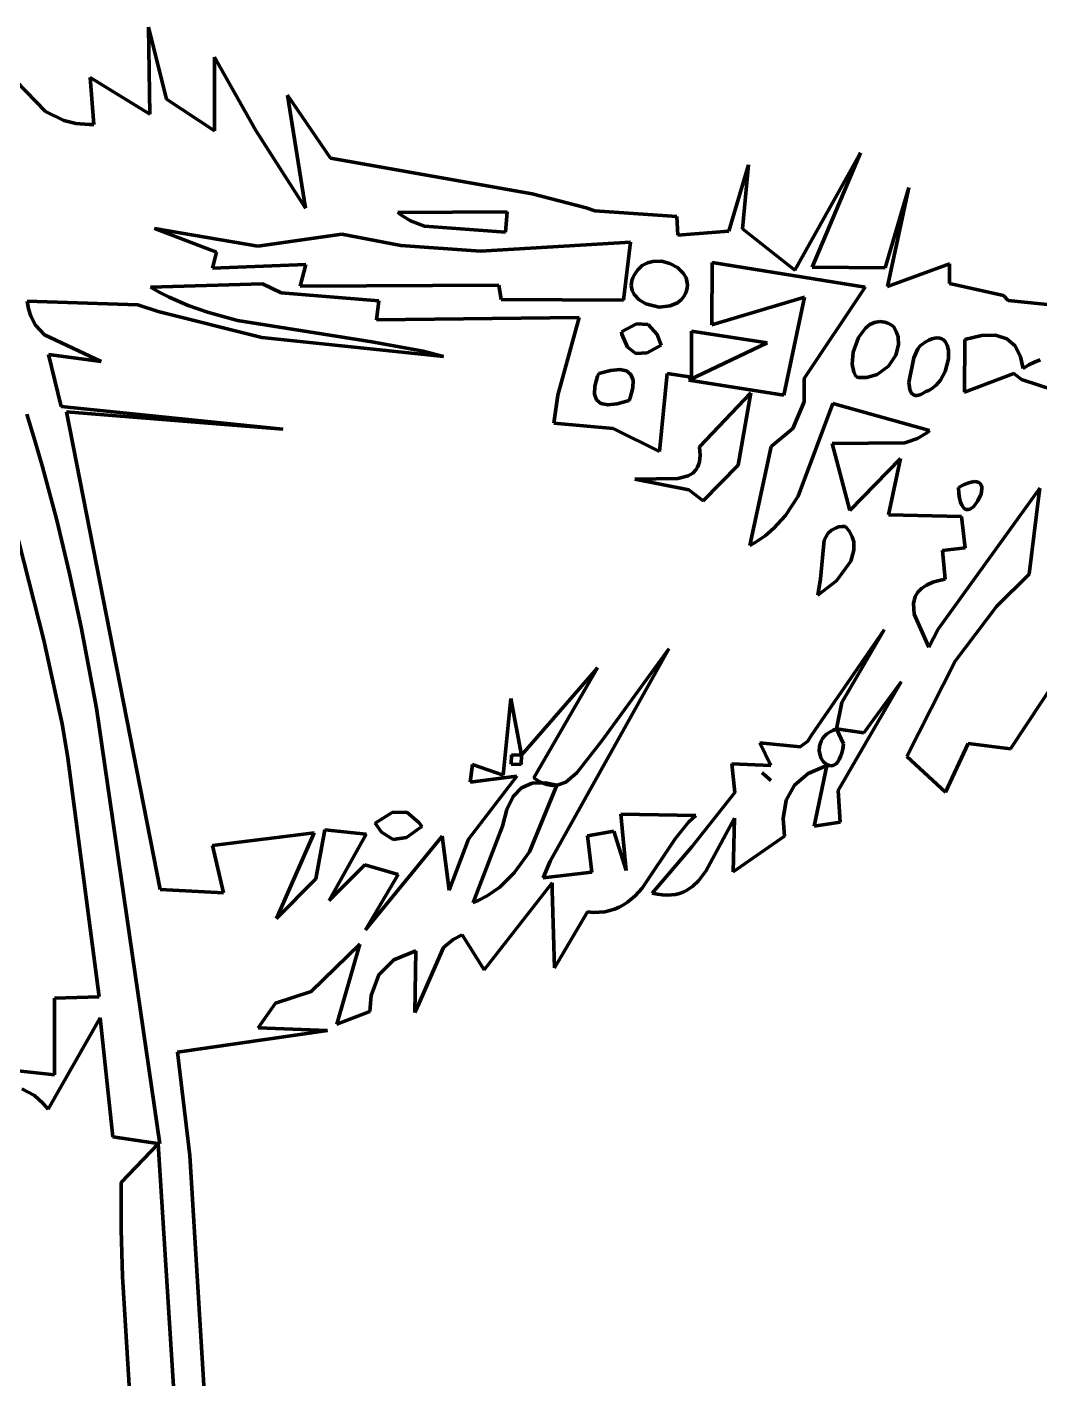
# Model space of a CAD drawing. Header units: millimetres. Extents: x 0 to 11, y 0 to 14.1.
# Drawn here: x 9.54 to 10.33, y 1.958 to 3.013 of the extents above; entities that cross this region are included whole.
import ezdxf

# ---------------------------------------------------------------- set-up
doc = ezdxf.new("R2010")
doc.units = ezdxf.units.MM
doc.layers.add('color#010101ff', color=7, linetype='CONTINUOUS', lineweight=100)
doc.layers.add('color#fefefeff', color=7, linetype='CONTINUOUS', lineweight=100)

msp = doc.modelspace()

# ---------------------------------------------------------------- linework, layer by layer
at = {"layer": 'color#010101ff'}
for p, q in [((9.6361, 2.9447), (9.6351, 3.0125)), ((9.6351, 3.0125), (9.6493, 2.9562)), ((9.5162, 2.9864), (9.5548, 2.9466)), ((9.6866, 2.9315), (9.6866, 2.9891)), ((9.6866, 2.9891), (9.7189, 2.9319)), ((9.5926, 2.9366), (9.5897, 2.9731)), ((9.5897, 2.9731), (9.6361, 2.9447)), ((9.6493, 2.9562), (9.6866, 2.9315)), ((9.7577, 2.8712), (9.7435, 2.9594)), ((9.7435, 2.9594), (9.7772, 2.9102)), ((9.5548, 2.9466), (9.5691, 2.9396)), ((9.5691, 2.9396), (9.5786, 2.9373)), ((9.5786, 2.9373), (9.589, 2.9365)), ((9.589, 2.9365), (9.5926, 2.9366)), ((9.7189, 2.9319), (9.7577, 2.8712)), ((10.1392, 2.8228), (10.1904, 2.9143)), ((10.1904, 2.9143), (10.1528, 2.8252)), ((9.7772, 2.9102), (9.9343, 2.8824)), ((10.0877, 2.8533), (10.1031, 2.905)), ((10.1031, 2.905), (10.0985, 2.8552)), ((9.9343, 2.8824), (9.9765, 2.8714)), ((10.2098, 2.8246), (10.2283, 2.8874)), ((10.2283, 2.8874), (10.2116, 2.8101)), ((9.9765, 2.8714), (9.9834, 2.8691)), ((9.9834, 2.8691), (10.0473, 2.8648)), ((9.9149, 2.8683), (9.8296, 2.868)), ((9.8296, 2.868), (9.832, 2.866)), ((9.832, 2.866), (9.8395, 2.8613)), ((9.8395, 2.8613), (9.8504, 2.8573)), ((9.9136, 2.8525), (9.9149, 2.8683)), ((10.0473, 2.8648), (10.0479, 2.8503)), ((9.6398, 2.8554), (9.6881, 2.8369)), ((9.7205, 2.8417), (9.6398, 2.8554)), ((9.7859, 2.8509), (9.7205, 2.8417)), ((9.8319, 2.8422), (9.7859, 2.8509)), ((9.8504, 2.8573), (9.9136, 2.8525)), ((10.0479, 2.8503), (10.0877, 2.8533)), ((10.0985, 2.8552), (10.1392, 2.8228)), ((9.6881, 2.8369), (9.685, 2.8244)), ((9.8942, 2.8376), (9.8319, 2.8422)), ((10.0111, 2.8448), (9.8942, 2.8376)), ((10.0057, 2.7994), (10.0111, 2.8448)), ((9.685, 2.8244), (9.758, 2.8273)), ((9.758, 2.8273), (9.7536, 2.8104)), ((10.0203, 2.8264), (10.0169, 2.8232)), ((10.0243, 2.8285), (10.0203, 2.8264)), ((10.0286, 2.8297), (10.0243, 2.8285)), ((10.0353, 2.8298), (10.0286, 2.8297)), ((10.0419, 2.8281), (10.0353, 2.8298)), ((10.0478, 2.8249), (10.0419, 2.8281)), ((10.0748, 2.8289), (10.0746, 2.7803)), ((10.1942, 2.8096), (10.0748, 2.8289)), ((10.2116, 2.8101), (10.2599, 2.8278)), ((10.2599, 2.8278), (10.2599, 2.8124)), ((10.0129, 2.8168), (10.0122, 2.8147)), ((10.014, 2.819), (10.0129, 2.8168)), ((10.0154, 2.8212), (10.014, 2.819)), ((10.0169, 2.8232), (10.0154, 2.8212)), ((10.0523, 2.8205), (10.0478, 2.8249)), ((10.0544, 2.817), (10.0523, 2.8205)), ((10.0554, 2.8131), (10.0544, 2.817)), ((10.1528, 2.8252), (10.2098, 2.8246)), ((9.724, 2.8122), (9.6368, 2.8096)), ((9.6368, 2.8096), (9.6439, 2.8055)), ((9.6439, 2.8055), (9.6512, 2.8018)), ((9.7387, 2.8053), (9.724, 2.8122)), ((9.8148, 2.799), (9.7387, 2.8053)), ((9.7536, 2.8104), (9.9083, 2.8113)), ((9.9083, 2.8113), (9.9103, 2.7999)), ((10.0118, 2.8127), (10.0117, 2.8108)), ((10.0117, 2.8108), (10.0123, 2.8071)), ((10.0122, 2.8147), (10.0118, 2.8127)), ((10.0123, 2.8071), (10.0139, 2.8039)), ((10.0539, 2.8046), (10.0548, 2.8068)), ((10.0548, 2.8068), (10.0553, 2.809)), ((10.0553, 2.809), (10.0555, 2.8111)), ((10.0555, 2.8111), (10.0554, 2.8131)), ((10.1465, 2.7383), (10.1942, 2.8096)), ((10.2599, 2.8124), (10.3019, 2.8032)), ((9.6268, 2.7959), (9.5406, 2.7987)), ((9.5406, 2.7987), (9.5416, 2.7926)), ((9.6426, 2.7907), (9.6268, 2.7959)), ((9.6512, 2.8018), (9.666, 2.7954)), ((9.666, 2.7954), (9.6812, 2.79)), ((9.8129, 2.7841), (9.8148, 2.799)), ((9.9103, 2.7999), (10.0057, 2.7994)), ((10.0139, 2.8039), (10.0178, 2.7997)), ((10.0178, 2.7997), (10.0231, 2.7966)), ((10.0231, 2.7966), (10.0335, 2.7941)), ((10.0335, 2.7941), (10.042, 2.795)), ((10.042, 2.795), (10.0477, 2.7975)), ((10.0477, 2.7975), (10.0509, 2.8001)), ((10.0509, 2.8001), (10.0526, 2.8024)), ((10.0526, 2.8024), (10.0539, 2.8046)), ((10.0746, 2.7803), (10.1468, 2.8018)), ((10.1468, 2.8018), (10.1308, 2.7255)), ((10.3019, 2.8032), (10.3057, 2.7993)), ((10.3057, 2.7993), (10.3439, 2.7953)), ((9.5416, 2.7926), (9.5433, 2.7871)), ((9.5433, 2.7871), (9.5471, 2.7801)), ((9.7237, 2.7704), (9.6426, 2.7907)), ((9.6812, 2.79), (9.7045, 2.7835)), ((9.9711, 2.786), (9.8129, 2.7841)), ((9.9544, 2.7255), (9.9711, 2.786)), ((9.5471, 2.7801), (9.554, 2.7724)), ((9.7045, 2.7835), (9.8094, 2.7671)), ((10.0157, 2.7811), (10.004, 2.7748)), ((10.004, 2.7748), (10.0044, 2.7729)), ((10.0249, 2.7804), (10.0157, 2.7811)), ((10.0318, 2.7727), (10.0249, 2.7804)), ((10.1176, 2.7661), (10.0586, 2.7754)), ((10.0586, 2.7754), (10.0587, 2.7393)), ((10.1945, 2.7777), (10.189, 2.7704)), ((10.1979, 2.7804), (10.1945, 2.7777)), ((10.2015, 2.7821), (10.1979, 2.7804)), ((10.2055, 2.7828), (10.2015, 2.7821)), ((10.2075, 2.7827), (10.2055, 2.7828)), ((10.2096, 2.7823), (10.2075, 2.7827)), ((10.2117, 2.7816), (10.2096, 2.7823)), ((10.2139, 2.7804), (10.2117, 2.7816)), ((10.2161, 2.7789), (10.2139, 2.7804)), ((10.2184, 2.775), (10.2161, 2.7789)), ((10.2198, 2.7709), (10.2184, 2.775)), ((9.554, 2.7724), (9.5984, 2.7516)), ((9.8652, 2.7556), (9.7237, 2.7704)), ((9.8094, 2.7671), (9.8495, 2.7596)), ((10.0044, 2.7729), (10.0088, 2.7627)), ((10.024, 2.7585), (10.0349, 2.7644)), ((10.0349, 2.7644), (10.0318, 2.7727)), ((10.0566, 2.737), (10.1176, 2.7661)), ((10.189, 2.7704), (10.1847, 2.759)), ((10.2181, 2.7566), (10.2202, 2.7646)), ((10.2202, 2.7646), (10.2198, 2.7709)), ((10.2371, 2.7638), (10.2353, 2.7615)), ((10.238, 2.7646), (10.2371, 2.7638)), ((10.2409, 2.7666), (10.238, 2.7646)), ((10.2437, 2.7682), (10.2409, 2.7666)), ((10.2461, 2.7692), (10.2437, 2.7682)), ((10.2484, 2.7698), (10.2461, 2.7692)), ((10.2504, 2.77), (10.2484, 2.7698)), ((10.2523, 2.7699), (10.2504, 2.77)), ((10.2539, 2.7693), (10.2523, 2.7699)), ((10.2552, 2.7685), (10.2539, 2.7693)), ((10.2564, 2.7673), (10.2552, 2.7685)), ((10.2581, 2.7643), (10.2564, 2.7673)), ((10.259, 2.7604), (10.2581, 2.7643)), ((10.2719, 2.7687), (10.2716, 2.7278)), ((10.2849, 2.7718), (10.2719, 2.7687)), ((10.2958, 2.7721), (10.2849, 2.7718)), ((10.3045, 2.7694), (10.2958, 2.7721)), ((10.311, 2.7638), (10.3045, 2.7694)), ((10.3154, 2.7552), (10.311, 2.7638)), ((9.5984, 2.7516), (9.5573, 2.7572)), ((9.5573, 2.7572), (9.567, 2.7165)), ((9.8495, 2.7596), (9.8652, 2.7556)), ((10.0088, 2.7627), (10.0153, 2.7579)), ((10.0153, 2.7579), (10.024, 2.7585)), ((10.1847, 2.759), (10.1839, 2.7496)), ((10.2122, 2.7479), (10.2181, 2.7566)), ((10.2321, 2.7545), (10.2283, 2.7352)), ((10.2353, 2.7615), (10.2321, 2.7545)), ((10.2565, 2.7438), (10.259, 2.7536)), ((10.259, 2.7536), (10.259, 2.7604)), ((10.3173, 2.7463), (10.3154, 2.7552)), ((10.3305, 2.7529), (10.3261, 2.7512)), ((9.9863, 2.7424), (9.9854, 2.7402)), ((9.9954, 2.7447), (9.9863, 2.7424)), ((10.0027, 2.7454), (9.9954, 2.7447)), ((10.008, 2.7443), (10.0027, 2.7454)), ((10.0115, 2.7416), (10.008, 2.7443)), ((10.0396, 2.7423), (10.0336, 2.6814)), ((10.0587, 2.7393), (10.0396, 2.7423)), ((10.1839, 2.7496), (10.1852, 2.7432)), ((10.1852, 2.7432), (10.187, 2.7396)), ((10.2035, 2.7416), (10.2122, 2.7479)), ((10.2528, 2.737), (10.2565, 2.7438)), ((10.2716, 2.7278), (10.31, 2.7423)), ((10.31, 2.7423), (10.3161, 2.7375)), ((10.3217, 2.749), (10.3173, 2.7463)), ((10.3261, 2.7512), (10.3217, 2.749)), ((9.9833, 2.7323), (9.983, 2.7261)), ((9.9854, 2.7402), (9.9833, 2.7323)), ((10.0132, 2.7372), (10.0115, 2.7416)), ((10.0129, 2.7311), (10.0132, 2.7372)), ((10.1308, 2.7255), (10.0566, 2.737)), ((10.1466, 2.7202), (10.1465, 2.7383)), ((10.187, 2.7396), (10.1891, 2.7391)), ((10.1891, 2.7391), (10.1954, 2.7391)), ((10.1954, 2.7391), (10.2035, 2.7416)), ((10.2283, 2.7352), (10.229, 2.7299)), ((10.2458, 2.7302), (10.2496, 2.7332)), ((10.2496, 2.7332), (10.2528, 2.737)), ((10.3161, 2.7375), (10.3543, 2.7251)), ((9.504, 2.7287), (9.5536, 2.5342)), ((9.9513, 2.7036), (9.9544, 2.7255)), ((9.983, 2.7261), (9.9846, 2.7217)), ((9.9846, 2.7217), (9.9881, 2.7189)), ((10.0008, 2.7186), (10.01, 2.7211)), ((10.01, 2.7211), (10.0108, 2.7233)), ((10.0108, 2.7233), (10.0129, 2.7311)), ((10.0648, 2.6851), (10.105, 2.7271)), ((10.105, 2.7271), (10.0952, 2.6709)), ((10.229, 2.7299), (10.2301, 2.7273)), ((10.2301, 2.7273), (10.2318, 2.7256)), ((10.2318, 2.7256), (10.233, 2.7252)), ((10.233, 2.7252), (10.2343, 2.7251)), ((10.2343, 2.7251), (10.2358, 2.7253)), ((10.2358, 2.7253), (10.2375, 2.7259)), ((10.2375, 2.7259), (10.2394, 2.7269)), ((10.2394, 2.7269), (10.2415, 2.7282)), ((10.2415, 2.7282), (10.2438, 2.7291)), ((10.2438, 2.7291), (10.2458, 2.7302)), ((9.5466, 2.69), (9.5403, 2.7105)), ((9.567, 2.7165), (9.7399, 2.6989)), ((9.7399, 2.6989), (9.5713, 2.7123)), ((9.5713, 2.7123), (9.6443, 2.3397)), ((9.9881, 2.7189), (9.9935, 2.7179)), ((9.9935, 2.7179), (10.0008, 2.7186)), ((10.1378, 2.6994), (10.1466, 2.7202)), ((10.1688, 2.7189), (10.1418, 2.6465)), ((10.2443, 2.6977), (10.1688, 2.7189)), ((9.9976, 2.6993), (9.9513, 2.7036)), ((9.5526, 2.6694), (9.5466, 2.69)), ((10.0336, 2.6814), (9.9976, 2.6993)), ((10.1208, 2.6853), (10.1378, 2.6994)), ((10.225, 2.6883), (10.235, 2.6916)), ((10.235, 2.6916), (10.2421, 2.6959)), ((10.2421, 2.6959), (10.2443, 2.6977)), ((10.0652, 2.6817), (10.0648, 2.6851)), ((10.0654, 2.6786), (10.0652, 2.6817)), ((10.1041, 2.608), (10.1208, 2.6853)), ((10.1683, 2.6878), (10.225, 2.6883)), ((10.1822, 2.6354), (10.1683, 2.6878)), ((9.5637, 2.6279), (9.5526, 2.6694)), ((10.0623, 2.6673), (10.0634, 2.6691)), ((10.0634, 2.6691), (10.0642, 2.671)), ((10.0642, 2.671), (10.0648, 2.6733)), ((10.0648, 2.6733), (10.0652, 2.6758)), ((10.0652, 2.6758), (10.0654, 2.6786)), ((10.0952, 2.6709), (10.0678, 2.643)), ((10.2216, 2.6761), (10.1822, 2.6354)), ((10.2123, 2.6321), (10.2216, 2.6761)), ((10.0145, 2.6599), (10.0479, 2.6603)), ((10.0567, 2.6516), (10.0145, 2.6599)), ((10.0479, 2.6603), (10.0562, 2.6625)), ((10.0562, 2.6625), (10.0596, 2.6645)), ((10.0596, 2.6645), (10.0623, 2.6673)), ((10.2769, 2.6576), (10.2741, 2.6568)), ((10.2793, 2.658), (10.2769, 2.6576)), ((10.2812, 2.6579), (10.2793, 2.658)), ((10.2827, 2.6573), (10.2812, 2.6579)), ((10.0678, 2.643), (10.0567, 2.6516)), ((10.3304, 2.6529), (10.251, 2.5428)), ((10.2708, 2.6554), (10.2669, 2.6533)), ((10.2669, 2.6533), (10.2672, 2.6488)), ((10.2672, 2.6488), (10.2678, 2.645)), ((10.2741, 2.6568), (10.2708, 2.6554)), ((10.2821, 2.6429), (10.2845, 2.6485)), ((10.2838, 2.6565), (10.2827, 2.6573)), ((10.2845, 2.6553), (10.2838, 2.6565)), ((10.285, 2.6538), (10.2845, 2.6553)), ((10.2845, 2.6485), (10.2851, 2.6522)), ((10.2851, 2.6522), (10.285, 2.6538)), ((10.322, 2.5857), (10.3297, 2.6472)), ((10.3297, 2.6472), (10.3304, 2.6529)), ((10.1418, 2.6465), (10.132, 2.6316)), ((10.2678, 2.645), (10.2685, 2.6419)), ((10.2685, 2.6419), (10.2695, 2.6396)), ((10.2695, 2.6396), (10.2706, 2.6379)), ((10.2706, 2.6379), (10.2717, 2.6368)), ((10.2717, 2.6368), (10.273, 2.6362)), ((10.2744, 2.6362), (10.2757, 2.6365)), ((10.2757, 2.6365), (10.2771, 2.6372)), ((10.2771, 2.6372), (10.2785, 2.6383)), ((10.2785, 2.6383), (10.2821, 2.6429)), ((9.5737, 2.5863), (9.5637, 2.6279)), ((10.132, 2.6316), (10.123, 2.6217)), ((10.2692, 2.6307), (10.2123, 2.6321)), ((10.272, 2.6064), (10.2692, 2.6307)), ((10.273, 2.6362), (10.2744, 2.6362)), ((10.1161, 2.6157), (10.1083, 2.6104)), ((10.123, 2.6217), (10.1161, 2.6157)), ((10.1622, 2.6124), (10.1651, 2.6175)), ((10.1651, 2.6175), (10.1679, 2.6201)), ((10.1679, 2.6201), (10.1715, 2.622)), ((10.1715, 2.622), (10.1737, 2.6226)), ((10.1737, 2.6226), (10.1761, 2.6229)), ((10.1761, 2.6229), (10.1788, 2.623)), ((10.1788, 2.623), (10.1819, 2.6191)), ((10.1819, 2.6191), (10.184, 2.615)), ((10.1083, 2.6104), (10.1041, 2.608)), ((10.1592, 2.582), (10.1622, 2.6124)), ((10.184, 2.615), (10.1852, 2.6109)), ((10.1852, 2.6109), (10.1853, 2.6045)), ((10.2545, 2.6041), (10.272, 2.6064)), ((10.4162, 2.6137), (10.3074, 2.4496)), ((10.1829, 2.596), (10.1719, 2.5805)), ((10.1853, 2.6045), (10.1829, 2.596)), ((10.2565, 2.5819), (10.2545, 2.6041)), ((9.5827, 2.5444), (9.5737, 2.5863)), ((10.2965, 2.5606), (10.322, 2.5857)), ((10.1571, 2.5694), (10.1592, 2.582)), ((10.1719, 2.5805), (10.1571, 2.5694)), ((10.2351, 2.5717), (10.238, 2.5747)), ((10.238, 2.5747), (10.2419, 2.5773)), ((10.2419, 2.5773), (10.2468, 2.5795)), ((10.2468, 2.5795), (10.2498, 2.5804)), ((10.2498, 2.5804), (10.253, 2.5812)), ((10.253, 2.5812), (10.2565, 2.5819)), ((10.2318, 2.5628), (10.2331, 2.5684)), ((10.2324, 2.5545), (10.2318, 2.5628)), ((10.2331, 2.5684), (10.2351, 2.5717)), ((10.2438, 2.5288), (10.2324, 2.5545)), ((10.2642, 2.5179), (10.2965, 2.5606)), ((9.5947, 2.4812), (9.5827, 2.5444)), ((10.1523, 2.4602), (10.2089, 2.5422)), ((10.2089, 2.5422), (10.1759, 2.4857)), ((10.251, 2.5428), (10.2438, 2.5288)), ((9.5536, 2.5342), (9.5679, 2.4689)), ((10.041, 2.5274), (9.9484, 2.3619)), ((9.9888, 2.4557), (10.041, 2.5274)), ((9.9262, 2.4446), (9.9853, 2.5128)), ((9.9853, 2.5128), (9.9357, 2.4268)), ((10.2266, 2.4434), (10.2642, 2.5179)), ((10.2221, 2.5018), (10.173, 2.4169)), ((10.1931, 2.4619), (10.2221, 2.5018)), ((9.644, 2.1413), (9.5947, 2.4812)), ((9.9119, 2.4289), (9.9178, 2.4887)), ((9.9178, 2.4887), (9.9262, 2.4446)), ((10.1759, 2.4857), (10.1719, 2.465)), ((9.5679, 2.4689), (9.5724, 2.4425)), ((10.1494, 2.4556), (10.1523, 2.4602)), ((10.1609, 2.4575), (10.1598, 2.4556)), ((10.1623, 2.4593), (10.1609, 2.4575)), ((10.1641, 2.4609), (10.1623, 2.4593)), ((10.1663, 2.4625), (10.1641, 2.4609)), ((10.1689, 2.4638), (10.1663, 2.4625)), ((10.1719, 2.465), (10.1689, 2.4638)), ((10.1773, 2.4533), (10.1719, 2.465)), ((10.1719, 2.465), (10.1931, 2.4619)), ((9.9693, 2.4309), (9.9888, 2.4557)), ((10.1205, 2.4364), (10.112, 2.4543)), ((10.112, 2.4543), (10.1434, 2.4511)), ((10.1434, 2.4511), (10.1494, 2.4556)), ((10.1585, 2.4517), (10.1582, 2.4479)), ((10.1582, 2.4479), (10.1596, 2.4425)), ((10.1598, 2.4556), (10.1585, 2.4517)), ((10.1759, 2.4462), (10.1767, 2.4494)), ((10.1767, 2.4494), (10.1773, 2.4533)), ((10.2745, 2.4536), (10.2568, 2.4158)), ((10.3074, 2.4496), (10.2745, 2.4536)), ((9.5724, 2.4425), (9.5968, 2.2561)), ((9.886, 2.4234), (9.888, 2.4373)), ((9.888, 2.4373), (9.9119, 2.4289)), ((9.9183, 2.4447), (9.918, 2.4376)), ((9.918, 2.4376), (9.9259, 2.4373)), ((9.9262, 2.4446), (9.9183, 2.4447)), ((9.9259, 2.4373), (9.9262, 2.4446)), ((10.0926, 2.4154), (10.0901, 2.4379)), ((10.0901, 2.4379), (10.1205, 2.4364)), ((10.1643, 2.4366), (10.1497, 2.4302)), ((10.1544, 2.3893), (10.1643, 2.4366)), ((10.1596, 2.4425), (10.1613, 2.4396)), ((10.1613, 2.4396), (10.1636, 2.4375)), ((10.1636, 2.4375), (10.1661, 2.4364)), ((10.1661, 2.4364), (10.1674, 2.4362)), ((10.1674, 2.4362), (10.1688, 2.4364)), ((10.1688, 2.4364), (10.1701, 2.437)), ((10.1701, 2.437), (10.1714, 2.4379)), ((10.1714, 2.4379), (10.1727, 2.4393)), ((10.1727, 2.4393), (10.1738, 2.4411)), ((10.1738, 2.4411), (10.1749, 2.4434)), ((10.1749, 2.4434), (10.1759, 2.4462)), ((10.2568, 2.4158), (10.2266, 2.4434)), ((9.8847, 2.3791), (9.9224, 2.4283)), ((9.9224, 2.4283), (9.886, 2.4234)), ((9.9357, 2.4268), (9.9384, 2.425)), ((9.9606, 2.4236), (9.9693, 2.4309)), ((10.1137, 2.4308), (10.1163, 2.4286)), ((10.1206, 2.4249), (10.1137, 2.4308)), ((10.1163, 2.4286), (10.1206, 2.4249)), ((10.1497, 2.4302), (10.1391, 2.4211)), ((9.9262, 2.419), (9.9196, 2.4122)), ((9.9345, 2.4226), (9.9262, 2.419)), ((9.9323, 2.3692), (9.9537, 2.4211)), ((9.9445, 2.423), (9.9345, 2.4226)), ((9.9384, 2.425), (9.941, 2.4235)), ((9.941, 2.4235), (9.9434, 2.4224)), ((9.9434, 2.4224), (9.9458, 2.4216)), ((9.9537, 2.4211), (9.9445, 2.423)), ((9.9458, 2.4216), (9.9504, 2.4209)), ((9.9504, 2.4209), (9.9547, 2.4213)), ((9.9547, 2.4213), (9.9606, 2.4236)), ((10.059, 2.373), (10.0926, 2.4154)), ((10.1391, 2.4211), (10.1326, 2.4095)), ((10.173, 2.4169), (10.1747, 2.3924)), ((9.9196, 2.4122), (9.9147, 2.4023)), ((10.1326, 2.4095), (10.1301, 2.3952)), ((9.812, 2.3915), (9.8251, 2.3999)), ((9.8251, 2.3999), (9.8366, 2.4)), ((9.8366, 2.4), (9.8464, 2.3919)), ((9.9147, 2.4023), (9.9114, 2.3893)), ((10.0078, 2.3545), (10.0036, 2.3985)), ((10.0036, 2.3985), (10.0621, 2.3976)), ((10.0621, 2.3976), (10.0563, 2.3922)), ((10.0921, 2.3955), (10.0698, 2.3541)), ((10.0912, 2.3535), (10.0921, 2.3955)), ((10.1301, 2.3952), (10.1311, 2.3813)), ((9.6851, 2.3741), (9.7644, 2.3841)), ((9.7644, 2.3841), (9.735, 2.3172)), ((9.7656, 2.348), (9.7727, 2.3863)), ((9.7727, 2.3863), (9.8049, 2.383)), ((9.8169, 2.3844), (9.812, 2.3915)), ((9.826, 2.3788), (9.8169, 2.3844)), ((9.8483, 2.3889), (9.8365, 2.3803)), ((9.8464, 2.3919), (9.8483, 2.3889)), ((9.9114, 2.3893), (9.8884, 2.3297)), ((9.9777, 2.3816), (9.998, 2.3853)), ((9.998, 2.3853), (10.0078, 2.3545)), ((10.0563, 2.3922), (10.046, 2.3794)), ((10.1747, 2.3924), (10.1544, 2.3893)), ((9.6936, 2.3373), (9.6851, 2.3741)), ((9.8049, 2.383), (9.7761, 2.3311)), ((9.8044, 2.3083), (9.8641, 2.3815)), ((9.8365, 2.3803), (9.826, 2.3788)), ((9.8641, 2.3815), (9.8696, 2.3393)), ((9.8696, 2.3393), (9.8847, 2.3791)), ((9.9809, 2.3533), (9.9777, 2.3816)), ((10.046, 2.3794), (10.0201, 2.3407)), ((10.028, 2.337), (10.059, 2.373)), ((10.1311, 2.3813), (10.0912, 2.3535)), ((9.9205, 2.3528), (9.9323, 2.3692)), ((9.7761, 2.3311), (9.8039, 2.3589)), ((9.8039, 2.3589), (9.8299, 2.3516)), ((9.9092, 2.3417), (9.9205, 2.3528)), ((9.9484, 2.3619), (9.943, 2.3489)), ((9.943, 2.3489), (9.9809, 2.3533)), ((10.0698, 2.3541), (10.0641, 2.3466)), ((9.735, 2.3172), (9.7656, 2.348)), ((9.8299, 2.3516), (9.8044, 2.3083)), ((9.9499, 2.3449), (9.897, 2.277)), ((9.8994, 2.3349), (9.9092, 2.3417)), ((9.95, 2.3392), (9.9499, 2.3449)), ((10.0597, 2.3424), (10.0549, 2.3391)), ((10.0641, 2.3466), (10.0597, 2.3424)), ((9.6443, 2.3397), (9.6936, 2.3373)), ((9.8884, 2.3297), (9.8922, 2.3312)), ((9.8922, 2.3312), (9.8994, 2.3349)), ((9.9518, 2.2786), (9.95, 2.3392)), ((10.0147, 2.3349), (10.0088, 2.33)), ((10.0201, 2.3407), (10.0147, 2.3349)), ((10.0321, 2.3361), (10.028, 2.337)), ((10.036, 2.3355), (10.0321, 2.3361)), ((10.0396, 2.3353), (10.036, 2.3355)), ((10.0431, 2.3355), (10.0396, 2.3353)), ((10.0463, 2.336), (10.0431, 2.3355)), ((10.0493, 2.3367), (10.0463, 2.336)), ((10.0522, 2.3378), (10.0493, 2.3367)), ((10.0549, 2.3391), (10.0522, 2.3378)), ((9.9776, 2.3223), (9.9518, 2.2786)), ((9.9823, 2.3219), (9.9776, 2.3223)), ((9.9868, 2.322), (9.9823, 2.3219)), ((9.991, 2.3224), (9.9868, 2.322)), ((9.9949, 2.3233), (9.991, 2.3224)), ((9.9987, 2.3245), (9.9949, 2.3233)), ((10.0022, 2.326), (9.9987, 2.3245)), ((10.0056, 2.3278), (10.0022, 2.326)), ((10.0088, 2.33), (10.0056, 2.3278)), ((9.8728, 2.3009), (9.8653, 2.2944)), ((9.8799, 2.3045), (9.8728, 2.3009)), ((9.897, 2.277), (9.8799, 2.3045)), ((9.8001, 2.2971), (9.7621, 2.2601)), ((9.782, 2.2346), (9.8001, 2.2971)), ((9.8436, 2.292), (9.8264, 2.2849)), ((9.8429, 2.2437), (9.8436, 2.292)), ((9.8653, 2.2944), (9.8459, 2.2506)), ((9.8264, 2.2849), (9.8148, 2.2733)), ((9.8148, 2.2733), (9.8088, 2.2571)), ((9.7621, 2.2601), (9.7343, 2.2512)), ((9.8088, 2.2571), (9.8079, 2.2447)), ((9.562, 2.2549), (9.5619, 2.1952)), ((9.5968, 2.2561), (9.562, 2.2549)), ((9.7343, 2.2512), (9.7207, 2.2318)), ((9.8459, 2.2506), (9.8429, 2.2437)), ((9.5569, 2.1685), (9.5976, 2.2397)), ((9.5976, 2.2397), (9.6074, 2.1469)), ((9.8079, 2.2447), (9.782, 2.2346)), ((9.7749, 2.2298), (9.6577, 2.2128)), ((9.7207, 2.2318), (9.7749, 2.2298)), ((9.5619, 2.1952), (9.4525, 2.2071)), ((9.6577, 2.2128), (9.6675, 2.1322)), ((9.5363, 2.1843), (9.5462, 2.179)), ((9.5462, 2.179), (9.5528, 2.1732)), ((9.5528, 2.1732), (9.5569, 2.1685)), ((9.6074, 2.1469), (9.644, 2.1413)), ((9.6426, 2.1415), (9.6139, 2.1112)), ((9.6582, 1.8961), (9.6426, 2.1415)), ((9.6675, 2.1322), (9.6864, 1.8218)), ((9.6139, 2.1112), (9.6139, 2.0746)), ((9.6139, 2.0746), (9.615, 2.0378)), ((9.615, 2.0378), (9.6263, 1.8529))]:
    msp.add_line(p, q, dxfattribs=at)
at = {"layer": 'color#fefefeff'}
for p, q in [((9.6493, 2.9562), (9.6351, 3.0125)), ((9.6351, 3.0125), (9.6361, 2.9447)), ((9.5548, 2.9466), (9.5162, 2.9864)), ((9.7189, 2.9319), (9.6866, 2.9891)), ((9.6866, 2.9891), (9.6866, 2.9315)), ((9.6361, 2.9447), (9.5897, 2.9731)), ((9.5897, 2.9731), (9.5926, 2.9366)), ((9.6866, 2.9315), (9.6493, 2.9562)), ((9.7772, 2.9102), (9.7435, 2.9594)), ((9.7435, 2.9594), (9.7577, 2.8712)), ((9.5691, 2.9396), (9.5548, 2.9466)), ((9.5786, 2.9373), (9.5691, 2.9396)), ((9.589, 2.9365), (9.5786, 2.9373)), ((9.5926, 2.9366), (9.589, 2.9365)), ((9.7577, 2.8712), (9.7189, 2.9319)), ((10.1904, 2.9143), (10.1392, 2.8228)), ((10.1528, 2.8252), (10.1904, 2.9143)), ((9.9343, 2.8824), (9.7772, 2.9102)), ((10.1031, 2.905), (10.0877, 2.8533)), ((10.0985, 2.8552), (10.1031, 2.905)), ((9.9765, 2.8714), (9.9343, 2.8824)), ((10.2283, 2.8874), (10.2098, 2.8246)), ((10.2116, 2.8101), (10.2283, 2.8874)), ((9.9834, 2.8691), (9.9765, 2.8714)), ((10.0473, 2.8648), (9.9834, 2.8691)), ((9.8296, 2.868), (9.9149, 2.8683)), ((9.832, 2.866), (9.8296, 2.868)), ((9.8395, 2.8613), (9.832, 2.866)), ((9.8504, 2.8573), (9.8395, 2.8613)), ((9.9149, 2.8683), (9.9136, 2.8525)), ((10.0479, 2.8503), (10.0473, 2.8648)), ((9.6398, 2.8554), (9.7205, 2.8417)), ((9.6881, 2.8369), (9.6398, 2.8554)), ((9.7205, 2.8417), (9.7859, 2.8509)), ((9.7859, 2.8509), (9.8319, 2.8422)), ((9.9136, 2.8525), (9.8504, 2.8573)), ((10.0877, 2.8533), (10.0479, 2.8503)), ((10.1392, 2.8228), (10.0985, 2.8552)), ((9.685, 2.8244), (9.6881, 2.8369)), ((9.8319, 2.8422), (9.8942, 2.8376)), ((9.8942, 2.8376), (10.0111, 2.8448)), ((10.0111, 2.8448), (10.0057, 2.7994)), ((9.758, 2.8273), (9.685, 2.8244)), ((9.7536, 2.8104), (9.758, 2.8273)), ((10.0169, 2.8232), (10.0203, 2.8264)), ((10.0203, 2.8264), (10.0243, 2.8285)), ((10.0243, 2.8285), (10.0286, 2.8297)), ((10.0286, 2.8297), (10.0353, 2.8298)), ((10.0353, 2.8298), (10.0419, 2.8281)), ((10.0419, 2.8281), (10.0478, 2.8249)), ((10.0746, 2.7803), (10.0748, 2.8289)), ((10.0748, 2.8289), (10.1942, 2.8096)), ((10.2599, 2.8278), (10.2116, 2.8101)), ((10.2599, 2.8124), (10.2599, 2.8278)), ((10.0122, 2.8147), (10.0129, 2.8168)), ((10.0129, 2.8168), (10.014, 2.819)), ((10.014, 2.819), (10.0154, 2.8212)), ((10.0154, 2.8212), (10.0169, 2.8232)), ((10.0478, 2.8249), (10.0523, 2.8205)), ((10.0523, 2.8205), (10.0544, 2.817)), ((10.0544, 2.817), (10.0554, 2.8131)), ((10.2098, 2.8246), (10.1528, 2.8252)), ((9.6368, 2.8096), (9.724, 2.8122)), ((9.6439, 2.8055), (9.6368, 2.8096)), ((9.6512, 2.8018), (9.6439, 2.8055)), ((9.724, 2.8122), (9.7387, 2.8053)), ((9.7387, 2.8053), (9.8148, 2.799)), ((9.9083, 2.8113), (9.7536, 2.8104)), ((9.9103, 2.7999), (9.9083, 2.8113)), ((10.0117, 2.8108), (10.0118, 2.8127)), ((10.0123, 2.8071), (10.0117, 2.8108)), ((10.0118, 2.8127), (10.0122, 2.8147)), ((10.0139, 2.8039), (10.0123, 2.8071)), ((10.0548, 2.8068), (10.0539, 2.8046)), ((10.0553, 2.809), (10.0548, 2.8068)), ((10.0555, 2.8111), (10.0553, 2.809)), ((10.0554, 2.8131), (10.0555, 2.8111)), ((10.1942, 2.8096), (10.1465, 2.7383)), ((10.3019, 2.8032), (10.2599, 2.8124)), ((9.5416, 2.7926), (9.5406, 2.7987)), ((9.5406, 2.7987), (9.6268, 2.7959)), ((9.6268, 2.7959), (9.6426, 2.7907)), ((9.666, 2.7954), (9.6512, 2.8018)), ((9.6812, 2.79), (9.666, 2.7954)), ((9.8148, 2.799), (9.8129, 2.7841)), ((10.0057, 2.7994), (9.9103, 2.7999)), ((10.0178, 2.7997), (10.0139, 2.8039)), ((10.0231, 2.7966), (10.0178, 2.7997)), ((10.0335, 2.7941), (10.0231, 2.7966)), ((10.042, 2.795), (10.0335, 2.7941)), ((10.0477, 2.7975), (10.042, 2.795)), ((10.0509, 2.8001), (10.0477, 2.7975)), ((10.0526, 2.8024), (10.0509, 2.8001)), ((10.0539, 2.8046), (10.0526, 2.8024)), ((10.1468, 2.8018), (10.0746, 2.7803)), ((10.1308, 2.7255), (10.1468, 2.8018)), ((10.3057, 2.7993), (10.3019, 2.8032)), ((10.3439, 2.7953), (10.3057, 2.7993)), ((9.5433, 2.7871), (9.5416, 2.7926)), ((9.5471, 2.7801), (9.5433, 2.7871)), ((9.6426, 2.7907), (9.7237, 2.7704)), ((9.7045, 2.7835), (9.6812, 2.79)), ((9.8129, 2.7841), (9.9711, 2.786)), ((9.9711, 2.786), (9.9544, 2.7255)), ((9.554, 2.7724), (9.5471, 2.7801)), ((9.8094, 2.7671), (9.7045, 2.7835)), ((10.004, 2.7748), (10.0157, 2.7811)), ((10.0044, 2.7729), (10.004, 2.7748)), ((10.0157, 2.7811), (10.0249, 2.7804)), ((10.0249, 2.7804), (10.0318, 2.7727)), ((10.0587, 2.7393), (10.0586, 2.7754)), ((10.0586, 2.7754), (10.1176, 2.7661)), ((10.189, 2.7704), (10.1945, 2.7777)), ((10.1945, 2.7777), (10.1979, 2.7804)), ((10.1979, 2.7804), (10.2015, 2.7821)), ((10.2015, 2.7821), (10.2055, 2.7828)), ((10.2055, 2.7828), (10.2075, 2.7827)), ((10.2075, 2.7827), (10.2096, 2.7823)), ((10.2096, 2.7823), (10.2117, 2.7816)), ((10.2117, 2.7816), (10.2139, 2.7804)), ((10.2139, 2.7804), (10.2161, 2.7789)), ((10.2161, 2.7789), (10.2184, 2.775)), ((10.2184, 2.775), (10.2198, 2.7709)), ((9.5984, 2.7516), (9.554, 2.7724)), ((9.7237, 2.7704), (9.8652, 2.7556)), ((9.8495, 2.7596), (9.8094, 2.7671)), ((10.0088, 2.7627), (10.0044, 2.7729)), ((10.0349, 2.7644), (10.024, 2.7585)), ((10.0318, 2.7727), (10.0349, 2.7644)), ((10.1176, 2.7661), (10.0566, 2.737)), ((10.1847, 2.759), (10.189, 2.7704)), ((10.2202, 2.7646), (10.2181, 2.7566)), ((10.2198, 2.7709), (10.2202, 2.7646)), ((10.2353, 2.7615), (10.2371, 2.7638)), ((10.2371, 2.7638), (10.238, 2.7646)), ((10.238, 2.7646), (10.2409, 2.7666)), ((10.2409, 2.7666), (10.2437, 2.7682)), ((10.2437, 2.7682), (10.2461, 2.7692)), ((10.2461, 2.7692), (10.2484, 2.7698)), ((10.2484, 2.7698), (10.2504, 2.77)), ((10.2504, 2.77), (10.2523, 2.7699)), ((10.2523, 2.7699), (10.2539, 2.7693)), ((10.2539, 2.7693), (10.2552, 2.7685)), ((10.2552, 2.7685), (10.2564, 2.7673)), ((10.2564, 2.7673), (10.2581, 2.7643)), ((10.2581, 2.7643), (10.259, 2.7604)), ((10.2716, 2.7278), (10.2719, 2.7687)), ((10.2719, 2.7687), (10.2849, 2.7718)), ((10.2849, 2.7718), (10.2958, 2.7721)), ((10.2958, 2.7721), (10.3045, 2.7694)), ((10.3045, 2.7694), (10.311, 2.7638)), ((10.311, 2.7638), (10.3154, 2.7552)), ((9.567, 2.7165), (9.5573, 2.7572)), ((9.5573, 2.7572), (9.5984, 2.7516)), ((9.8652, 2.7556), (9.8495, 2.7596)), ((10.0153, 2.7579), (10.0088, 2.7627)), ((10.024, 2.7585), (10.0153, 2.7579)), ((10.1839, 2.7496), (10.1847, 2.759)), ((10.2181, 2.7566), (10.2122, 2.7479)), ((10.2283, 2.7352), (10.2321, 2.7545)), ((10.2321, 2.7545), (10.2353, 2.7615)), ((10.259, 2.7536), (10.2565, 2.7438)), ((10.259, 2.7604), (10.259, 2.7536)), ((10.3154, 2.7552), (10.3173, 2.7463)), ((10.3261, 2.7512), (10.3305, 2.7529)), ((9.9854, 2.7402), (9.9863, 2.7424)), ((9.9863, 2.7424), (9.9954, 2.7447)), ((9.9954, 2.7447), (10.0027, 2.7454)), ((10.0027, 2.7454), (10.008, 2.7443)), ((10.008, 2.7443), (10.0115, 2.7416)), ((10.0336, 2.6814), (10.0396, 2.7423)), ((10.0396, 2.7423), (10.0587, 2.7393)), ((10.1852, 2.7432), (10.1839, 2.7496)), ((10.187, 2.7396), (10.1852, 2.7432)), ((10.2122, 2.7479), (10.2035, 2.7416)), ((10.2565, 2.7438), (10.2528, 2.737)), ((10.31, 2.7423), (10.2716, 2.7278)), ((10.3161, 2.7375), (10.31, 2.7423)), ((10.3173, 2.7463), (10.3217, 2.749)), ((10.3217, 2.749), (10.3261, 2.7512)), ((9.983, 2.7261), (9.9833, 2.7323)), ((9.9833, 2.7323), (9.9854, 2.7402)), ((10.0115, 2.7416), (10.0132, 2.7372)), ((10.0132, 2.7372), (10.0129, 2.7311)), ((10.0566, 2.737), (10.1308, 2.7255)), ((10.1465, 2.7383), (10.1466, 2.7202)), ((10.1891, 2.7391), (10.187, 2.7396)), ((10.1954, 2.7391), (10.1891, 2.7391)), ((10.2035, 2.7416), (10.1954, 2.7391)), ((10.229, 2.7299), (10.2283, 2.7352)), ((10.2496, 2.7332), (10.2458, 2.7302)), ((10.2528, 2.737), (10.2496, 2.7332)), ((10.3543, 2.7251), (10.3161, 2.7375)), ((9.5536, 2.5342), (9.504, 2.7287)), ((9.9544, 2.7255), (9.9513, 2.7036)), ((9.9846, 2.7217), (9.983, 2.7261)), ((9.9881, 2.7189), (9.9846, 2.7217)), ((10.01, 2.7211), (10.0008, 2.7186)), ((10.0108, 2.7233), (10.01, 2.7211)), ((10.0129, 2.7311), (10.0108, 2.7233)), ((10.105, 2.7271), (10.0648, 2.6851)), ((10.0952, 2.6709), (10.105, 2.7271)), ((10.2301, 2.7273), (10.229, 2.7299)), ((10.2318, 2.7256), (10.2301, 2.7273)), ((10.233, 2.7252), (10.2318, 2.7256)), ((10.2343, 2.7251), (10.233, 2.7252)), ((10.2358, 2.7253), (10.2343, 2.7251)), ((10.2375, 2.7259), (10.2358, 2.7253)), ((10.2394, 2.7269), (10.2375, 2.7259)), ((10.2415, 2.7282), (10.2394, 2.7269)), ((10.2438, 2.7291), (10.2415, 2.7282)), ((10.2458, 2.7302), (10.2438, 2.7291)), ((9.5403, 2.7105), (9.5466, 2.69)), ((9.7399, 2.6989), (9.567, 2.7165)), ((9.6443, 2.3397), (9.5713, 2.7123)), ((9.5713, 2.7123), (9.7399, 2.6989)), ((9.9935, 2.7179), (9.9881, 2.7189)), ((10.0008, 2.7186), (9.9935, 2.7179)), ((10.1466, 2.7202), (10.1378, 2.6994)), ((10.1418, 2.6465), (10.1688, 2.7189)), ((10.1688, 2.7189), (10.2443, 2.6977)), ((9.9513, 2.7036), (9.9976, 2.6993)), ((9.5466, 2.69), (9.5526, 2.6694)), ((9.9976, 2.6993), (10.0336, 2.6814)), ((10.1378, 2.6994), (10.1208, 2.6853)), ((10.235, 2.6916), (10.225, 2.6883)), ((10.2421, 2.6959), (10.235, 2.6916)), ((10.2443, 2.6977), (10.2421, 2.6959)), ((10.0648, 2.6851), (10.0652, 2.6817)), ((10.0652, 2.6817), (10.0654, 2.6786)), ((10.1208, 2.6853), (10.1041, 2.608)), ((10.225, 2.6883), (10.1683, 2.6878)), ((10.1683, 2.6878), (10.1822, 2.6354)), ((9.5526, 2.6694), (9.5637, 2.6279)), ((10.0634, 2.6691), (10.0623, 2.6673)), ((10.0642, 2.671), (10.0634, 2.6691)), ((10.0648, 2.6733), (10.0642, 2.671)), ((10.0652, 2.6758), (10.0648, 2.6733)), ((10.0654, 2.6786), (10.0652, 2.6758)), ((10.0678, 2.643), (10.0952, 2.6709)), ((10.1822, 2.6354), (10.2216, 2.6761)), ((10.2216, 2.6761), (10.2123, 2.6321)), ((10.0479, 2.6603), (10.0145, 2.6599)), ((10.0145, 2.6599), (10.0567, 2.6516)), ((10.0562, 2.6625), (10.0479, 2.6603)), ((10.0596, 2.6645), (10.0562, 2.6625)), ((10.0623, 2.6673), (10.0596, 2.6645)), ((10.2741, 2.6568), (10.2769, 2.6576)), ((10.2769, 2.6576), (10.2793, 2.658)), ((10.2793, 2.658), (10.2812, 2.6579)), ((10.2812, 2.6579), (10.2827, 2.6573)), ((10.0567, 2.6516), (10.0678, 2.643)), ((10.251, 2.5428), (10.3304, 2.6529)), ((10.2669, 2.6533), (10.2708, 2.6554)), ((10.2672, 2.6488), (10.2669, 2.6533)), ((10.2678, 2.645), (10.2672, 2.6488)), ((10.2708, 2.6554), (10.2741, 2.6568)), ((10.2845, 2.6485), (10.2821, 2.6429)), ((10.2827, 2.6573), (10.2838, 2.6565)), ((10.2838, 2.6565), (10.2845, 2.6553)), ((10.2845, 2.6553), (10.285, 2.6538)), ((10.2851, 2.6522), (10.2845, 2.6485)), ((10.285, 2.6538), (10.2851, 2.6522)), ((10.3297, 2.6472), (10.322, 2.5857)), ((10.3304, 2.6529), (10.3297, 2.6472)), ((10.132, 2.6316), (10.1418, 2.6465)), ((10.2685, 2.6419), (10.2678, 2.645)), ((10.2695, 2.6396), (10.2685, 2.6419)), ((10.2706, 2.6379), (10.2695, 2.6396)), ((10.2717, 2.6368), (10.2706, 2.6379)), ((10.273, 2.6362), (10.2717, 2.6368)), ((10.2757, 2.6365), (10.2744, 2.6362)), ((10.2771, 2.6372), (10.2757, 2.6365)), ((10.2785, 2.6383), (10.2771, 2.6372)), ((10.2821, 2.6429), (10.2785, 2.6383)), ((9.5637, 2.6279), (9.5737, 2.5863)), ((10.123, 2.6217), (10.132, 2.6316)), ((10.2123, 2.6321), (10.2692, 2.6307)), ((10.2692, 2.6307), (10.272, 2.6064)), ((10.2744, 2.6362), (10.273, 2.6362)), ((10.1083, 2.6104), (10.1161, 2.6157)), ((10.1161, 2.6157), (10.123, 2.6217)), ((10.1651, 2.6175), (10.1622, 2.6124)), ((10.1679, 2.6201), (10.1651, 2.6175)), ((10.1715, 2.622), (10.1679, 2.6201)), ((10.1737, 2.6226), (10.1715, 2.622)), ((10.1761, 2.6229), (10.1737, 2.6226)), ((10.1788, 2.623), (10.1761, 2.6229)), ((10.1819, 2.6191), (10.1788, 2.623)), ((10.184, 2.615), (10.1819, 2.6191)), ((10.1041, 2.608), (10.1083, 2.6104)), ((10.1622, 2.6124), (10.1592, 2.582)), ((10.1852, 2.6109), (10.184, 2.615)), ((10.1853, 2.6045), (10.1852, 2.6109)), ((10.272, 2.6064), (10.2545, 2.6041)), ((10.3074, 2.4496), (10.4162, 2.6137)), ((10.1719, 2.5805), (10.1829, 2.596)), ((10.1829, 2.596), (10.1853, 2.6045)), ((10.2545, 2.6041), (10.2565, 2.5819)), ((9.5737, 2.5863), (9.5827, 2.5444)), ((10.322, 2.5857), (10.2965, 2.5606)), ((10.1592, 2.582), (10.1571, 2.5694)), ((10.1571, 2.5694), (10.1719, 2.5805)), ((10.238, 2.5747), (10.2351, 2.5717)), ((10.2419, 2.5773), (10.238, 2.5747)), ((10.2468, 2.5795), (10.2419, 2.5773)), ((10.2498, 2.5804), (10.2468, 2.5795)), ((10.253, 2.5812), (10.2498, 2.5804)), ((10.2565, 2.5819), (10.253, 2.5812)), ((10.2331, 2.5684), (10.2318, 2.5628)), ((10.2318, 2.5628), (10.2324, 2.5545)), ((10.2351, 2.5717), (10.2331, 2.5684)), ((10.2324, 2.5545), (10.2438, 2.5288)), ((10.2965, 2.5606), (10.2642, 2.5179)), ((9.5827, 2.5444), (9.5947, 2.4812)), ((10.2089, 2.5422), (10.1523, 2.4602)), ((10.1759, 2.4857), (10.2089, 2.5422)), ((10.2438, 2.5288), (10.251, 2.5428)), ((9.5679, 2.4689), (9.5536, 2.5342)), ((9.9484, 2.3619), (10.041, 2.5274)), ((10.041, 2.5274), (9.9888, 2.4557)), ((9.9853, 2.5128), (9.9262, 2.4446)), ((9.9357, 2.4268), (9.9853, 2.5128)), ((10.2642, 2.5179), (10.2266, 2.4434)), ((10.173, 2.4169), (10.2221, 2.5018)), ((10.2221, 2.5018), (10.1931, 2.4619)), ((9.5947, 2.4812), (9.644, 2.1413)), ((9.9178, 2.4887), (9.9119, 2.4289)), ((9.9262, 2.4446), (9.9178, 2.4887)), ((10.1719, 2.465), (10.1759, 2.4857)), ((9.5724, 2.4425), (9.5679, 2.4689)), ((10.1523, 2.4602), (10.1494, 2.4556)), ((10.1598, 2.4556), (10.1609, 2.4575)), ((10.1609, 2.4575), (10.1623, 2.4593)), ((10.1623, 2.4593), (10.1641, 2.4609)), ((10.1641, 2.4609), (10.1663, 2.4625)), ((10.1663, 2.4625), (10.1689, 2.4638)), ((10.1689, 2.4638), (10.1719, 2.465)), ((10.1931, 2.4619), (10.1719, 2.465)), ((10.1719, 2.465), (10.1773, 2.4533)), ((9.9888, 2.4557), (9.9693, 2.4309)), ((10.1434, 2.4511), (10.112, 2.4543)), ((10.112, 2.4543), (10.1205, 2.4364)), ((10.1494, 2.4556), (10.1434, 2.4511)), ((10.1582, 2.4479), (10.1585, 2.4517)), ((10.1596, 2.4425), (10.1582, 2.4479)), ((10.1585, 2.4517), (10.1598, 2.4556)), ((10.1767, 2.4494), (10.1759, 2.4462)), ((10.1773, 2.4533), (10.1767, 2.4494)), ((10.2568, 2.4158), (10.2745, 2.4536)), ((10.2745, 2.4536), (10.3074, 2.4496)), ((9.5968, 2.2561), (9.5724, 2.4425)), ((9.888, 2.4373), (9.886, 2.4234)), ((9.9119, 2.4289), (9.888, 2.4373)), ((9.918, 2.4376), (9.9183, 2.4447)), ((9.9259, 2.4373), (9.918, 2.4376)), ((9.9183, 2.4447), (9.9262, 2.4446)), ((9.9262, 2.4446), (9.9259, 2.4373)), ((10.1205, 2.4364), (10.0901, 2.4379)), ((10.0901, 2.4379), (10.0926, 2.4154)), ((10.1497, 2.4302), (10.1643, 2.4366)), ((10.1643, 2.4366), (10.1544, 2.3893)), ((10.1613, 2.4396), (10.1596, 2.4425)), ((10.1636, 2.4375), (10.1613, 2.4396)), ((10.1661, 2.4364), (10.1636, 2.4375)), ((10.1674, 2.4362), (10.1661, 2.4364)), ((10.1688, 2.4364), (10.1674, 2.4362)), ((10.1701, 2.437), (10.1688, 2.4364)), ((10.1714, 2.4379), (10.1701, 2.437)), ((10.1727, 2.4393), (10.1714, 2.4379)), ((10.1738, 2.4411), (10.1727, 2.4393)), ((10.1749, 2.4434), (10.1738, 2.4411)), ((10.1759, 2.4462), (10.1749, 2.4434)), ((10.2266, 2.4434), (10.2568, 2.4158)), ((9.9224, 2.4283), (9.8847, 2.3791)), ((9.886, 2.4234), (9.9224, 2.4283)), ((9.9384, 2.425), (9.9357, 2.4268)), ((9.9693, 2.4309), (9.9606, 2.4236)), ((10.1137, 2.4308), (10.1206, 2.4249)), ((10.1163, 2.4286), (10.1137, 2.4308)), ((10.1206, 2.4249), (10.1163, 2.4286)), ((10.1391, 2.4211), (10.1497, 2.4302)), ((9.9196, 2.4122), (9.9262, 2.419)), ((9.9262, 2.419), (9.9345, 2.4226)), ((9.9537, 2.4211), (9.9323, 2.3692)), ((9.9345, 2.4226), (9.9445, 2.423)), ((9.941, 2.4235), (9.9384, 2.425)), ((9.9434, 2.4224), (9.941, 2.4235)), ((9.9458, 2.4216), (9.9434, 2.4224)), ((9.9445, 2.423), (9.9537, 2.4211)), ((9.9504, 2.4209), (9.9458, 2.4216)), ((9.9547, 2.4213), (9.9504, 2.4209)), ((9.9606, 2.4236), (9.9547, 2.4213)), ((10.0926, 2.4154), (10.059, 2.373)), ((10.1326, 2.4095), (10.1391, 2.4211)), ((10.1747, 2.3924), (10.173, 2.4169)), ((9.9147, 2.4023), (9.9196, 2.4122)), ((10.1301, 2.3952), (10.1326, 2.4095)), ((9.8251, 2.3999), (9.812, 2.3915)), ((9.8366, 2.4), (9.8251, 2.3999)), ((9.8464, 2.3919), (9.8366, 2.4)), ((9.9114, 2.3893), (9.9147, 2.4023)), ((10.0621, 2.3976), (10.0036, 2.3985)), ((10.0036, 2.3985), (10.0078, 2.3545)), ((10.0563, 2.3922), (10.0621, 2.3976)), ((10.0698, 2.3541), (10.0921, 2.3955)), ((10.0921, 2.3955), (10.0912, 2.3535)), ((10.1311, 2.3813), (10.1301, 2.3952)), ((9.7644, 2.3841), (9.6851, 2.3741)), ((9.735, 2.3172), (9.7644, 2.3841)), ((9.7727, 2.3863), (9.7656, 2.348)), ((9.8049, 2.383), (9.7727, 2.3863)), ((9.812, 2.3915), (9.8169, 2.3844)), ((9.8169, 2.3844), (9.826, 2.3788)), ((9.8365, 2.3803), (9.8483, 2.3889)), ((9.8483, 2.3889), (9.8464, 2.3919)), ((9.8884, 2.3297), (9.9114, 2.3893)), ((9.998, 2.3853), (9.9777, 2.3816)), ((10.0078, 2.3545), (9.998, 2.3853)), ((10.046, 2.3794), (10.0563, 2.3922)), ((10.1544, 2.3893), (10.1747, 2.3924)), ((9.6851, 2.3741), (9.6936, 2.3373)), ((9.7761, 2.3311), (9.8049, 2.383)), ((9.8641, 2.3815), (9.8044, 2.3083)), ((9.826, 2.3788), (9.8365, 2.3803)), ((9.8696, 2.3393), (9.8641, 2.3815)), ((9.8847, 2.3791), (9.8696, 2.3393)), ((9.9777, 2.3816), (9.9809, 2.3533)), ((10.0201, 2.3407), (10.046, 2.3794)), ((10.059, 2.373), (10.028, 2.337)), ((10.0912, 2.3535), (10.1311, 2.3813)), ((9.9323, 2.3692), (9.9205, 2.3528)), ((9.8039, 2.3589), (9.7761, 2.3311)), ((9.8299, 2.3516), (9.8039, 2.3589)), ((9.9205, 2.3528), (9.9092, 2.3417)), ((9.943, 2.3489), (9.9484, 2.3619)), ((9.9809, 2.3533), (9.943, 2.3489)), ((10.0641, 2.3466), (10.0698, 2.3541)), ((9.7656, 2.348), (9.735, 2.3172)), ((9.8044, 2.3083), (9.8299, 2.3516)), ((9.897, 2.277), (9.9499, 2.3449)), ((9.9092, 2.3417), (9.8994, 2.3349)), ((9.9499, 2.3449), (9.95, 2.3392)), ((10.0549, 2.3391), (10.0597, 2.3424)), ((10.0597, 2.3424), (10.0641, 2.3466)), ((9.6936, 2.3373), (9.6443, 2.3397)), ((9.8922, 2.3312), (9.8884, 2.3297)), ((9.8994, 2.3349), (9.8922, 2.3312)), ((9.95, 2.3392), (9.9518, 2.2786)), ((10.0088, 2.33), (10.0147, 2.3349)), ((10.0147, 2.3349), (10.0201, 2.3407)), ((10.028, 2.337), (10.0321, 2.3361)), ((10.0321, 2.3361), (10.036, 2.3355)), ((10.036, 2.3355), (10.0396, 2.3353)), ((10.0396, 2.3353), (10.0431, 2.3355)), ((10.0431, 2.3355), (10.0463, 2.336)), ((10.0463, 2.336), (10.0493, 2.3367)), ((10.0493, 2.3367), (10.0522, 2.3378)), ((10.0522, 2.3378), (10.0549, 2.3391)), ((9.9518, 2.2786), (9.9776, 2.3223)), ((9.9776, 2.3223), (9.9823, 2.3219)), ((9.9823, 2.3219), (9.9868, 2.322)), ((9.9868, 2.322), (9.991, 2.3224)), ((9.991, 2.3224), (9.9949, 2.3233)), ((9.9949, 2.3233), (9.9987, 2.3245)), ((9.9987, 2.3245), (10.0022, 2.326)), ((10.0022, 2.326), (10.0056, 2.3278)), ((10.0056, 2.3278), (10.0088, 2.33)), ((9.8653, 2.2944), (9.8728, 2.3009)), ((9.8728, 2.3009), (9.8799, 2.3045)), ((9.8799, 2.3045), (9.897, 2.277)), ((9.7621, 2.2601), (9.8001, 2.2971)), ((9.8001, 2.2971), (9.782, 2.2346)), ((9.8264, 2.2849), (9.8436, 2.292)), ((9.8436, 2.292), (9.8429, 2.2437)), ((9.8459, 2.2506), (9.8653, 2.2944)), ((9.8148, 2.2733), (9.8264, 2.2849)), ((9.8088, 2.2571), (9.8148, 2.2733)), ((9.7343, 2.2512), (9.7621, 2.2601)), ((9.8079, 2.2447), (9.8088, 2.2571)), ((9.5619, 2.1952), (9.562, 2.2549)), ((9.562, 2.2549), (9.5968, 2.2561)), ((9.7207, 2.2318), (9.7343, 2.2512)), ((9.8429, 2.2437), (9.8459, 2.2506)), ((9.5976, 2.2397), (9.5569, 2.1685)), ((9.6074, 2.1469), (9.5976, 2.2397)), ((9.782, 2.2346), (9.8079, 2.2447)), ((9.6577, 2.2128), (9.7749, 2.2298)), ((9.7749, 2.2298), (9.7207, 2.2318)), ((9.4525, 2.2071), (9.5619, 2.1952)), ((9.6675, 2.1322), (9.6577, 2.2128)), ((9.5462, 2.179), (9.5363, 2.1843)), ((9.5528, 2.1732), (9.5462, 2.179)), ((9.5569, 2.1685), (9.5528, 2.1732)), ((9.644, 2.1413), (9.6074, 2.1469)), ((9.6139, 2.1112), (9.6426, 2.1415)), ((9.6426, 2.1415), (9.6582, 1.8961)), ((9.6864, 1.8218), (9.6675, 2.1322)), ((9.6139, 2.0746), (9.6139, 2.1112)), ((9.615, 2.0378), (9.6139, 2.0746)), ((9.6263, 1.8529), (9.615, 2.0378))]:
    msp.add_line(p, q, dxfattribs=at)

doc.saveas('drawing.dxf')
